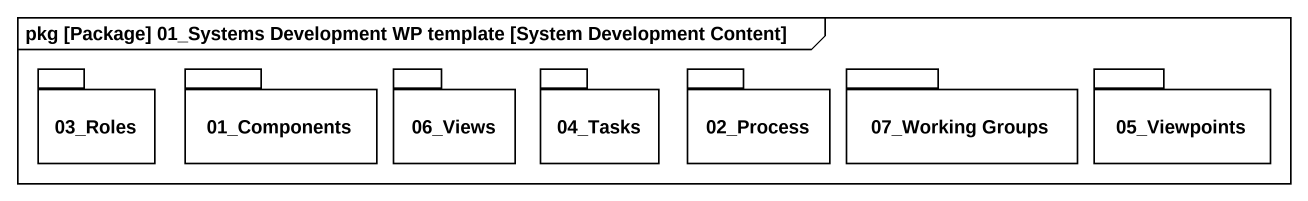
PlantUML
@startuml
mainframe pkg [Package] 01_Systems Development WP template [System Development Content]
package "03_Roles" as p03_Roles {
}
package "01_Components" as p01_Components {
}
package "06_Views" as p06_Views {
}
package "04_Tasks" as p04_Tasks {
}
package "02_Process" as p02_Process {
}
package "07_Working Groups" as p07_Working_Groups {
}
package "05_Viewpoints" as p05_Viewpoints {
}
@enduml
